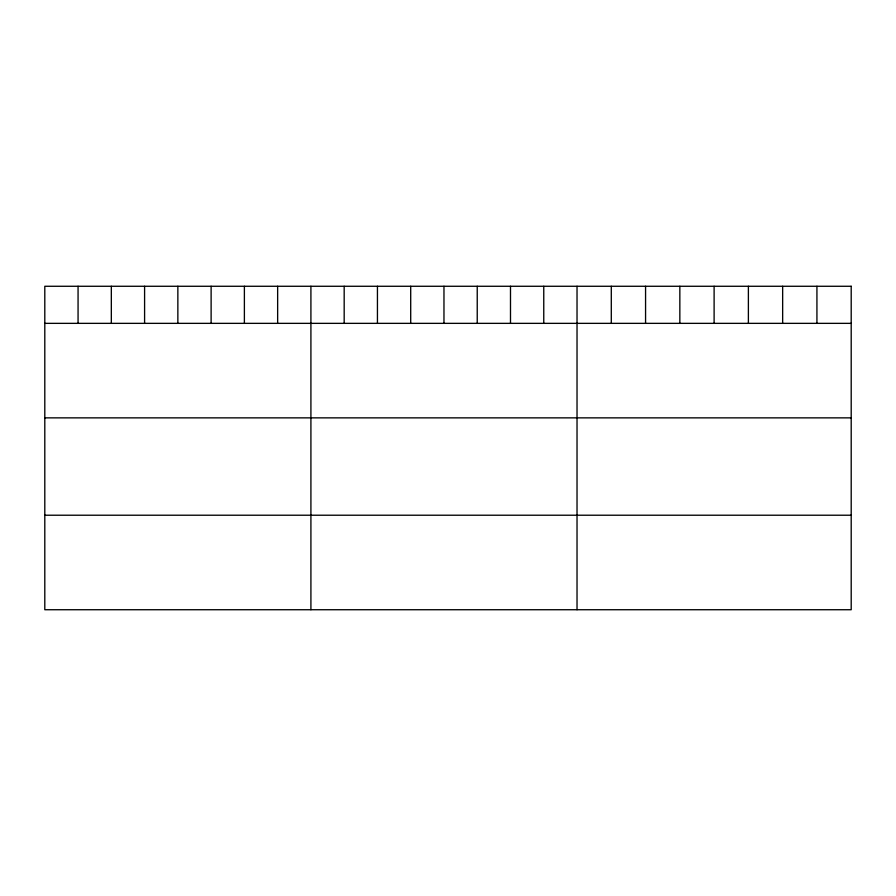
<?xml version="1.0" encoding="UTF-8"?>
<svg xmlns="http://www.w3.org/2000/svg" width="896" height="896" viewBox="0 0 896 896"><rect width="100%" height="100%" fill="white"/><g stroke="black" fill="none" stroke-linecap="round" stroke-linejoin="round"><path stroke-width="1.34" d="M44.8 323.355L851.2 323.355M44.8 417.861L851.2 417.861M44.8 515.222L851.2 515.222M816.928 286.272L816.928 323.355M782.656 286.272L782.656 323.355M748.384 286.272L748.384 323.355M714.112 286.272L714.112 323.355M679.84 286.272L679.84 323.355M645.568 286.272L645.568 323.355M611.296 286.272L611.296 323.355M577.024 286.272L577.024 609.728M543.76 286.272L543.76 323.355M510.496 286.272L510.496 323.355M477.232 286.272L477.232 323.355M443.968 286.272L443.968 323.355M410.704 286.272L410.704 323.355M377.44 286.272L377.44 323.355M344.176 286.272L344.176 323.355M310.912 286.272L310.912 609.728M277.648 286.272L277.648 323.355M244.384 286.272L244.384 323.355M211.12 286.272L211.12 323.355M177.856 286.272L177.856 323.355M144.592 286.272L144.592 323.355M111.328 286.272L111.328 323.355M78.064 286.272L78.064 323.355M851.2 286.272L44.8 286.272L44.8 609.728L851.2 609.728L851.2 286.272"/></g></svg>
